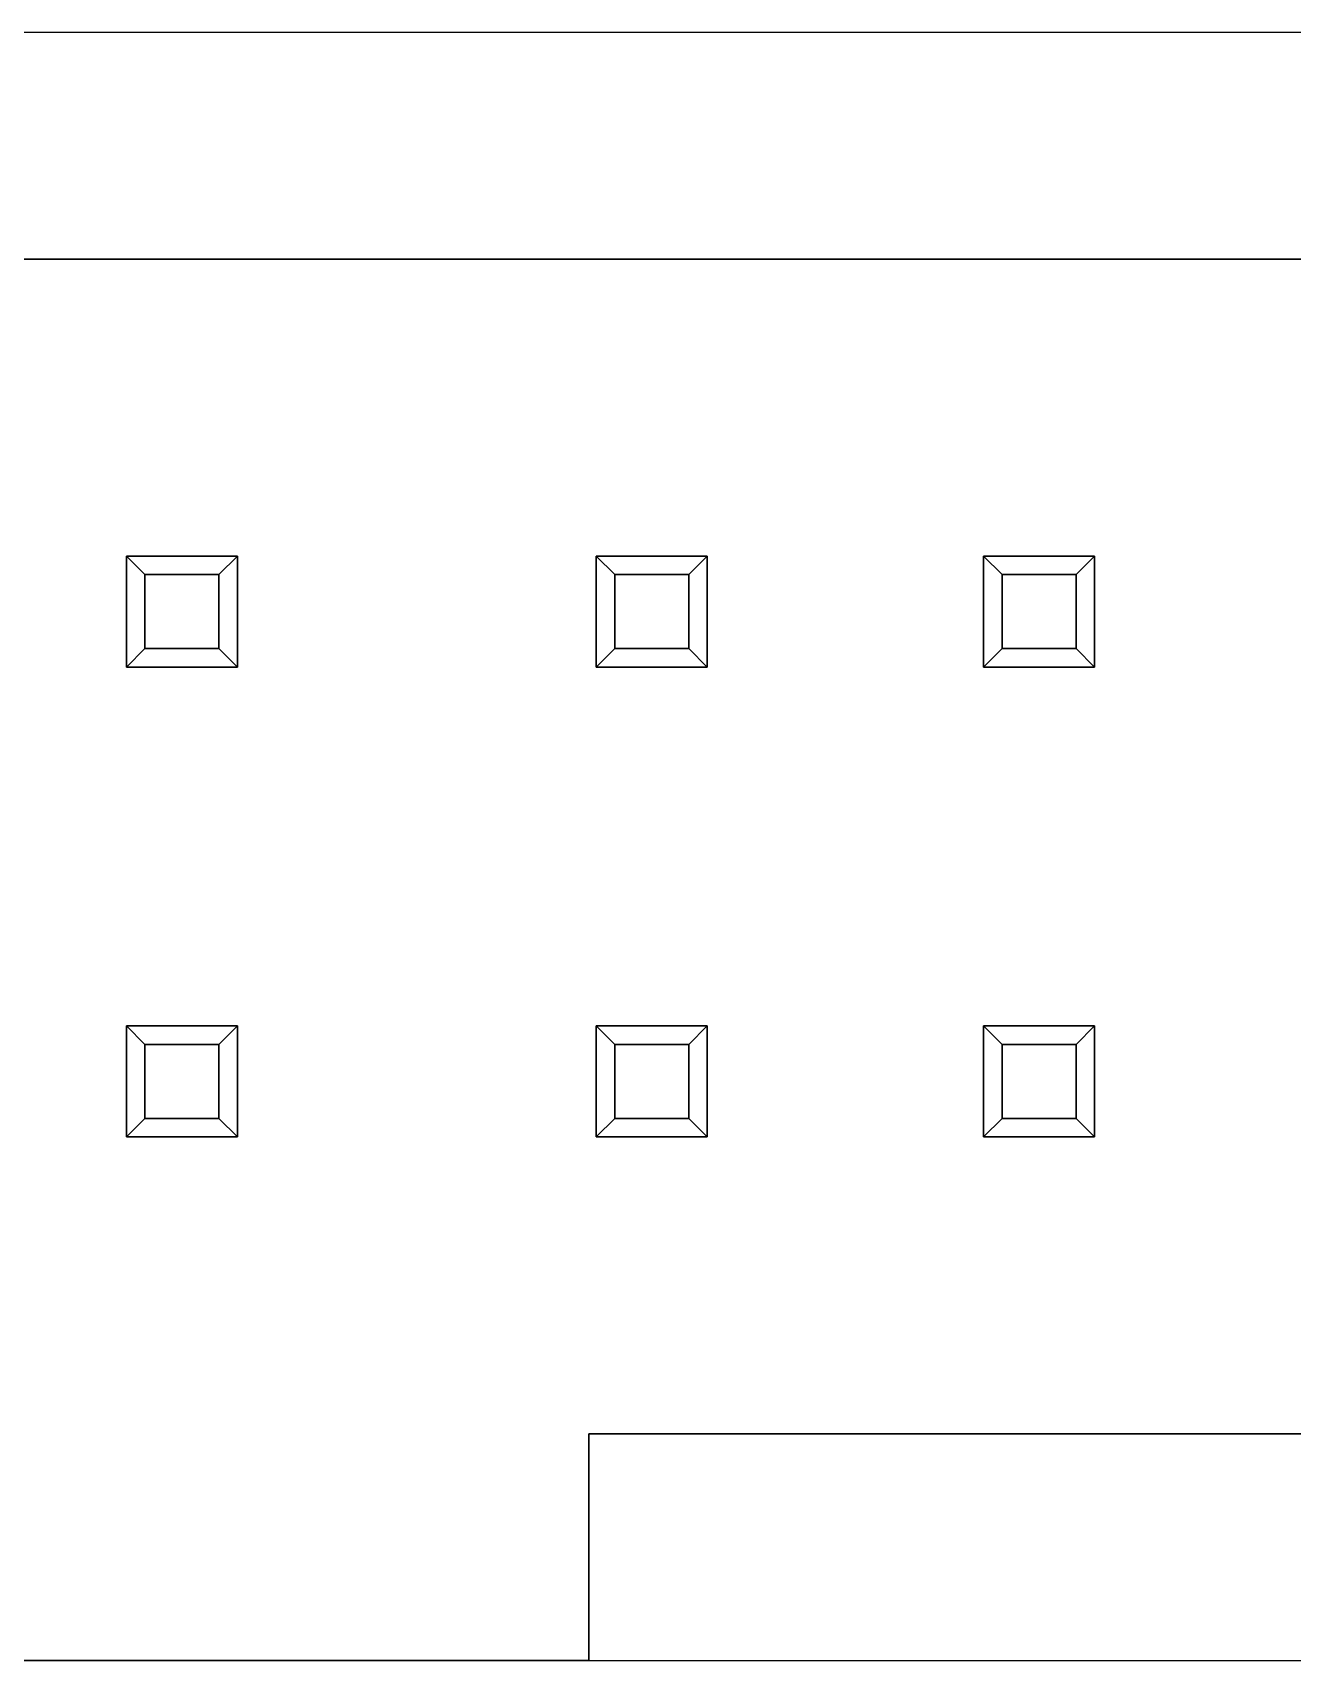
# Model space of a CAD drawing. Extents: x -5.1 to 45.7, y -3.1 to 5.7.
# Drawn here: x 19.51 to 26.32, y -3.13 to 5.67 of the extents above; entities that cross this region are included whole.
import ezdxf

# ---------------------------------------------------------------- set-up
doc = ezdxf.new("R2010")
doc.units = 0
doc.layers.get('0').update_dxf_attribs({"linetype": 'CONTINUOUS'})

# ---------------------------------------------------------------- blocks, each defined once
blk = doc.blocks.new('*U7')
at = {"color": 50, "extrusion": (0, 0.948683, -0.316228)}
for p, q in [((20.12, 0.2, -3), (20.02, 0.3, -2.7)), ((20.02, 0.3, -2.7), (20.62, 0.3, -2.7)), ((20.52, 0.2, -3), (20.62, 0.3, -2.7)), ((20.52, 0.2, -3), (20.12, 0.2, -3))]:
    blk.add_line(p, q, dxfattribs=at)
at = {"color": 50, "extrusion": (-0.948683, 0, -0.316228)}
for p, q in [((20.02, -0.3, -2.7), (20.02, 0.3, -2.7)), ((20.12, 0.2, -3), (20.02, 0.3, -2.7)), ((20.12, 0.2, -3), (20.12, -0.2, -3)), ((20.02, -0.3, -2.7), (20.12, -0.2, -3))]:
    blk.add_line(p, q, dxfattribs=at)
at = {"color": 50, "extrusion": (-1, 0, 0)}
for p, q in [((20.02, -0.3, -2.7), (20.02, 0.3, -2.7)), ((20.02, 0.3, 9.1), (20.02, -0.3, 9.1)), ((20.02, 0.3, -2.7), (20.02, 0.3, 9.1)), ((20.02, -0.3, -2.7), (20.02, -0.3, 9.1))]:
    blk.add_line(p, q, dxfattribs=at)
at = {"color": 50, "extrusion": (-0.948683, 0, 0.316228)}
for p, q in [((20.12, 0.2, 9.4), (20.02, 0.3, 9.1)), ((20.02, 0.3, 9.1), (20.02, -0.3, 9.1)), ((20.12, -0.2, 9.4), (20.12, 0.2, 9.4)), ((20.12, -0.2, 9.4), (20.02, -0.3, 9.1))]:
    blk.add_line(p, q, dxfattribs=at)
at = {"color": 50, "extrusion": (0, 0.948683, 0.316228)}
for p, q in [((20.62, 0.3, 9.1), (20.02, 0.3, 9.1)), ((20.12, 0.2, 9.4), (20.02, 0.3, 9.1)), ((20.52, 0.2, 9.4), (20.62, 0.3, 9.1)), ((20.12, 0.2, 9.4), (20.52, 0.2, 9.4))]:
    blk.add_line(p, q, dxfattribs=at)
at = {"color": 50, "extrusion": (0, 1, 0)}
for p, q in [((20.02, 0.3, -2.7), (20.62, 0.3, -2.7)), ((20.02, 0.3, -2.7), (20.02, 0.3, 9.1)), ((20.62, 0.3, 9.1), (20.02, 0.3, 9.1)), ((20.62, 0.3, -2.7), (20.62, 0.3, 9.1))]:
    blk.add_line(p, q, dxfattribs=at)
at = {"color": 50, "extrusion": (0.948683, 0, -0.316228)}
for p, q in [((20.52, 0.2, -3), (20.62, 0.3, -2.7)), ((20.62, 0.3, -2.7), (20.62, -0.3, -2.7)), ((20.52, -0.2, -3), (20.52, 0.2, -3)), ((20.52, -0.2, -3), (20.62, -0.3, -2.7))]:
    blk.add_line(p, q, dxfattribs=at)
at = {"color": 50, "extrusion": (0.948683, 0, 0.316228)}
for p, q in [((20.52, 0.2, 9.4), (20.62, 0.3, 9.1)), ((20.62, -0.3, 9.1), (20.62, 0.3, 9.1)), ((20.52, 0.2, 9.4), (20.52, -0.2, 9.4)), ((20.52, -0.2, 9.4), (20.62, -0.3, 9.1))]:
    blk.add_line(p, q, dxfattribs=at)
at = {"color": 50, "extrusion": (1, 0, 0)}
for p, q in [((20.62, 0.3, -2.7), (20.62, -0.3, -2.7)), ((20.62, 0.3, -2.7), (20.62, 0.3, 9.1)), ((20.62, -0.3, 9.1), (20.62, 0.3, 9.1)), ((20.62, -0.3, -2.7), (20.62, -0.3, 9.1))]:
    blk.add_line(p, q, dxfattribs=at)
at = {"color": 50, "extrusion": (0, 0, -1)}
for p, q in [((20.12, 0.2, -3), (20.12, -0.2, -3)), ((20.52, 0.2, -3), (20.12, 0.2, -3)), ((20.52, -0.2, -3), (20.52, 0.2, -3)), ((20.12, -0.2, -3), (20.52, -0.2, -3))]:
    blk.add_line(p, q, dxfattribs=at)
at = {"color": 50}
for p, q in [((20.12, 0.2, 9.4), (20.52, 0.2, 9.4)), ((20.12, -0.2, 9.4), (20.12, 0.2, 9.4)), ((20.52, 0.2, 9.4), (20.52, -0.2, 9.4)), ((20.52, -0.2, 9.4), (20.12, -0.2, 9.4))]:
    blk.add_line(p, q, dxfattribs=at)
at = {"color": 50, "extrusion": (0, -0.948683, -0.316228)}
for p, q in [((20.02, -0.3, -2.7), (20.12, -0.2, -3)), ((20.12, -0.2, -3), (20.52, -0.2, -3)), ((20.52, -0.2, -3), (20.62, -0.3, -2.7)), ((20.62, -0.3, -2.7), (20.02, -0.3, -2.7))]:
    blk.add_line(p, q, dxfattribs=at)
at = {"color": 50, "extrusion": (0, -0.948683, 0.316228)}
for p, q in [((20.12, -0.2, 9.4), (20.02, -0.3, 9.1)), ((20.52, -0.2, 9.4), (20.12, -0.2, 9.4)), ((20.52, -0.2, 9.4), (20.62, -0.3, 9.1)), ((20.02, -0.3, 9.1), (20.62, -0.3, 9.1))]:
    blk.add_line(p, q, dxfattribs=at)
at = {"color": 50, "extrusion": (0, -1, 0)}
for p, q in [((20.62, -0.3, -2.7), (20.02, -0.3, -2.7)), ((20.02, -0.3, 9.1), (20.62, -0.3, 9.1)), ((20.02, -0.3, -2.7), (20.02, -0.3, 9.1)), ((20.62, -0.3, -2.7), (20.62, -0.3, 9.1))]:
    blk.add_line(p, q, dxfattribs=at)
blk = doc.blocks.new('*U8')
at = {"color": 50, "extrusion": (0, 0.948683, -0.316228)}
for p, q in [((22.66, 0.2, -3), (22.56, 0.3, -2.7)), ((22.56, 0.3, -2.7), (23.16, 0.3, -2.7)), ((23.06, 0.2, -3), (23.16, 0.3, -2.7)), ((23.06, 0.2, -3), (22.66, 0.2, -3))]:
    blk.add_line(p, q, dxfattribs=at)
at = {"color": 50, "extrusion": (-0.948683, 0, -0.316228)}
for p, q in [((22.56, -0.3, -2.7), (22.56, 0.3, -2.7)), ((22.66, 0.2, -3), (22.56, 0.3, -2.7)), ((22.66, 0.2, -3), (22.66, -0.2, -3)), ((22.56, -0.3, -2.7), (22.66, -0.2, -3))]:
    blk.add_line(p, q, dxfattribs=at)
at = {"color": 50, "extrusion": (-1, 0, 0)}
for p, q in [((22.56, -0.3, -2.7), (22.56, 0.3, -2.7)), ((22.56, 0.3, 9.1), (22.56, -0.3, 9.1)), ((22.56, 0.3, -2.7), (22.56, 0.3, 9.1)), ((22.56, -0.3, -2.7), (22.56, -0.3, 9.1))]:
    blk.add_line(p, q, dxfattribs=at)
at = {"color": 50, "extrusion": (-0.948683, 0, 0.316228)}
for p, q in [((22.66, 0.2, 9.4), (22.56, 0.3, 9.1)), ((22.56, 0.3, 9.1), (22.56, -0.3, 9.1)), ((22.66, -0.2, 9.4), (22.66, 0.2, 9.4)), ((22.66, -0.2, 9.4), (22.56, -0.3, 9.1))]:
    blk.add_line(p, q, dxfattribs=at)
at = {"color": 50, "extrusion": (0, 0.948683, 0.316228)}
for p, q in [((23.16, 0.3, 9.1), (22.56, 0.3, 9.1)), ((22.66, 0.2, 9.4), (22.56, 0.3, 9.1)), ((23.06, 0.2, 9.4), (23.16, 0.3, 9.1)), ((22.66, 0.2, 9.4), (23.06, 0.2, 9.4))]:
    blk.add_line(p, q, dxfattribs=at)
at = {"color": 50, "extrusion": (0, 1, 0)}
for p, q in [((22.56, 0.3, -2.7), (23.16, 0.3, -2.7)), ((22.56, 0.3, -2.7), (22.56, 0.3, 9.1)), ((23.16, 0.3, 9.1), (22.56, 0.3, 9.1)), ((23.16, 0.3, -2.7), (23.16, 0.3, 9.1))]:
    blk.add_line(p, q, dxfattribs=at)
at = {"color": 50, "extrusion": (0.948683, 0, -0.316228)}
for p, q in [((23.06, 0.2, -3), (23.16, 0.3, -2.7)), ((23.16, 0.3, -2.7), (23.16, -0.3, -2.7)), ((23.06, -0.2, -3), (23.06, 0.2, -3)), ((23.06, -0.2, -3), (23.16, -0.3, -2.7))]:
    blk.add_line(p, q, dxfattribs=at)
at = {"color": 50, "extrusion": (0.948683, 0, 0.316228)}
for p, q in [((23.06, 0.2, 9.4), (23.16, 0.3, 9.1)), ((23.16, -0.3, 9.1), (23.16, 0.3, 9.1)), ((23.06, 0.2, 9.4), (23.06, -0.2, 9.4)), ((23.06, -0.2, 9.4), (23.16, -0.3, 9.1))]:
    blk.add_line(p, q, dxfattribs=at)
at = {"color": 50, "extrusion": (1, 0, 0)}
for p, q in [((23.16, 0.3, -2.7), (23.16, -0.3, -2.7)), ((23.16, 0.3, -2.7), (23.16, 0.3, 9.1)), ((23.16, -0.3, 9.1), (23.16, 0.3, 9.1)), ((23.16, -0.3, -2.7), (23.16, -0.3, 9.1))]:
    blk.add_line(p, q, dxfattribs=at)
at = {"color": 50, "extrusion": (0, 0, -1)}
for p, q in [((22.66, 0.2, -3), (22.66, -0.2, -3)), ((23.06, 0.2, -3), (22.66, 0.2, -3)), ((23.06, -0.2, -3), (23.06, 0.2, -3)), ((22.66, -0.2, -3), (23.06, -0.2, -3))]:
    blk.add_line(p, q, dxfattribs=at)
at = {"color": 50}
for p, q in [((22.66, 0.2, 9.4), (23.06, 0.2, 9.4)), ((22.66, -0.2, 9.4), (22.66, 0.2, 9.4)), ((23.06, 0.2, 9.4), (23.06, -0.2, 9.4)), ((23.06, -0.2, 9.4), (22.66, -0.2, 9.4))]:
    blk.add_line(p, q, dxfattribs=at)
at = {"color": 50, "extrusion": (0, -0.948683, -0.316228)}
for p, q in [((22.56, -0.3, -2.7), (22.66, -0.2, -3)), ((22.66, -0.2, -3), (23.06, -0.2, -3)), ((23.06, -0.2, -3), (23.16, -0.3, -2.7)), ((23.16, -0.3, -2.7), (22.56, -0.3, -2.7))]:
    blk.add_line(p, q, dxfattribs=at)
at = {"color": 50, "extrusion": (0, -0.948683, 0.316228)}
for p, q in [((22.66, -0.2, 9.4), (22.56, -0.3, 9.1)), ((23.06, -0.2, 9.4), (22.66, -0.2, 9.4)), ((23.06, -0.2, 9.4), (23.16, -0.3, 9.1)), ((22.56, -0.3, 9.1), (23.16, -0.3, 9.1))]:
    blk.add_line(p, q, dxfattribs=at)
at = {"color": 50, "extrusion": (0, -1, 0)}
for p, q in [((23.16, -0.3, -2.7), (22.56, -0.3, -2.7)), ((22.56, -0.3, 9.1), (23.16, -0.3, 9.1)), ((22.56, -0.3, -2.7), (22.56, -0.3, 9.1)), ((23.16, -0.3, -2.7), (23.16, -0.3, 9.1))]:
    blk.add_line(p, q, dxfattribs=at)
blk = doc.blocks.new('*U18')
at = {"color": 50, "extrusion": (0, 0.948683, -0.316228)}
for p, q in [((24.7542, 0.2, -3), (24.6542, 0.3, -2.7)), ((24.6542, 0.3, -2.7), (25.2542, 0.3, -2.7)), ((25.1542, 0.2, -3), (25.2542, 0.3, -2.7)), ((25.1542, 0.2, -3), (24.7542, 0.2, -3))]:
    blk.add_line(p, q, dxfattribs=at)
at = {"color": 50, "extrusion": (-0.948683, 0, -0.316228)}
for p, q in [((24.6542, -0.3, -2.7), (24.6542, 0.3, -2.7)), ((24.7542, 0.2, -3), (24.6542, 0.3, -2.7)), ((24.7542, 0.2, -3), (24.7542, -0.2, -3)), ((24.6542, -0.3, -2.7), (24.7542, -0.2, -3))]:
    blk.add_line(p, q, dxfattribs=at)
at = {"color": 50, "extrusion": (-1, 0, 0)}
for p, q in [((24.6542, -0.3, -2.7), (24.6542, 0.3, -2.7)), ((24.6542, 0.3, 9.1), (24.6542, -0.3, 9.1)), ((24.6542, 0.3, -2.7), (24.6542, 0.3, 9.1)), ((24.6542, -0.3, -2.7), (24.6542, -0.3, 9.1))]:
    blk.add_line(p, q, dxfattribs=at)
at = {"color": 50, "extrusion": (-0.948683, 0, 0.316228)}
for p, q in [((24.7542, 0.2, 9.4), (24.6542, 0.3, 9.1)), ((24.6542, 0.3, 9.1), (24.6542, -0.3, 9.1)), ((24.7542, -0.2, 9.4), (24.7542, 0.2, 9.4)), ((24.7542, -0.2, 9.4), (24.6542, -0.3, 9.1))]:
    blk.add_line(p, q, dxfattribs=at)
at = {"color": 50, "extrusion": (0, 0.948683, 0.316228)}
for p, q in [((25.2542, 0.3, 9.1), (24.6542, 0.3, 9.1)), ((24.7542, 0.2, 9.4), (24.6542, 0.3, 9.1)), ((25.1542, 0.2, 9.4), (25.2542, 0.3, 9.1)), ((24.7542, 0.2, 9.4), (25.1542, 0.2, 9.4))]:
    blk.add_line(p, q, dxfattribs=at)
at = {"color": 50, "extrusion": (0, 1, 0)}
for p, q in [((24.6542, 0.3, -2.7), (25.2542, 0.3, -2.7)), ((24.6542, 0.3, -2.7), (24.6542, 0.3, 9.1)), ((25.2542, 0.3, 9.1), (24.6542, 0.3, 9.1)), ((25.2542, 0.3, -2.7), (25.2542, 0.3, 9.1))]:
    blk.add_line(p, q, dxfattribs=at)
at = {"color": 50, "extrusion": (0.948683, 0, -0.316228)}
for p, q in [((25.1542, 0.2, -3), (25.2542, 0.3, -2.7)), ((25.2542, 0.3, -2.7), (25.2542, -0.3, -2.7)), ((25.1542, -0.2, -3), (25.1542, 0.2, -3)), ((25.1542, -0.2, -3), (25.2542, -0.3, -2.7))]:
    blk.add_line(p, q, dxfattribs=at)
at = {"color": 50, "extrusion": (0.948683, 0, 0.316228)}
for p, q in [((25.1542, 0.2, 9.4), (25.2542, 0.3, 9.1)), ((25.2542, -0.3, 9.1), (25.2542, 0.3, 9.1)), ((25.1542, 0.2, 9.4), (25.1542, -0.2, 9.4)), ((25.1542, -0.2, 9.4), (25.2542, -0.3, 9.1))]:
    blk.add_line(p, q, dxfattribs=at)
at = {"color": 50, "extrusion": (1, 0, 0)}
for p, q in [((25.2542, 0.3, -2.7), (25.2542, -0.3, -2.7)), ((25.2542, 0.3, -2.7), (25.2542, 0.3, 9.1)), ((25.2542, -0.3, 9.1), (25.2542, 0.3, 9.1)), ((25.2542, -0.3, -2.7), (25.2542, -0.3, 9.1))]:
    blk.add_line(p, q, dxfattribs=at)
at = {"color": 50, "extrusion": (0, 0, -1)}
for p, q in [((24.7542, 0.2, -3), (24.7542, -0.2, -3)), ((25.1542, 0.2, -3), (24.7542, 0.2, -3)), ((25.1542, -0.2, -3), (25.1542, 0.2, -3)), ((24.7542, -0.2, -3), (25.1542, -0.2, -3))]:
    blk.add_line(p, q, dxfattribs=at)
at = {"color": 50}
for p, q in [((24.7542, 0.2, 9.4), (25.1542, 0.2, 9.4)), ((24.7542, -0.2, 9.4), (24.7542, 0.2, 9.4)), ((25.1542, 0.2, 9.4), (25.1542, -0.2, 9.4)), ((25.1542, -0.2, 9.4), (24.7542, -0.2, 9.4))]:
    blk.add_line(p, q, dxfattribs=at)
at = {"color": 50, "extrusion": (0, -0.948683, -0.316228)}
for p, q in [((24.6542, -0.3, -2.7), (24.7542, -0.2, -3)), ((24.7542, -0.2, -3), (25.1542, -0.2, -3)), ((25.1542, -0.2, -3), (25.2542, -0.3, -2.7)), ((25.2542, -0.3, -2.7), (24.6542, -0.3, -2.7))]:
    blk.add_line(p, q, dxfattribs=at)
at = {"color": 50, "extrusion": (0, -0.948683, 0.316228)}
for p, q in [((24.7542, -0.2, 9.4), (24.6542, -0.3, 9.1)), ((25.1542, -0.2, 9.4), (24.7542, -0.2, 9.4)), ((25.1542, -0.2, 9.4), (25.2542, -0.3, 9.1)), ((24.6542, -0.3, 9.1), (25.2542, -0.3, 9.1))]:
    blk.add_line(p, q, dxfattribs=at)
at = {"color": 50, "extrusion": (0, -1, 0)}
for p, q in [((25.2542, -0.3, -2.7), (24.6542, -0.3, -2.7)), ((24.6542, -0.3, 9.1), (25.2542, -0.3, 9.1)), ((24.6542, -0.3, -2.7), (24.6542, -0.3, 9.1)), ((25.2542, -0.3, -2.7), (25.2542, -0.3, 9.1))]:
    blk.add_line(p, q, dxfattribs=at)
blk = doc.blocks.new('*U19')
at = {"color": 50, "extrusion": (0, 0.948683, -0.316228)}
for p, q in [((24.7542, 2.74, -3), (24.6542, 2.84, -2.7)), ((24.6542, 2.84, -2.7), (25.2542, 2.84, -2.7)), ((25.1542, 2.74, -3), (25.2542, 2.84, -2.7)), ((25.1542, 2.74, -3), (24.7542, 2.74, -3))]:
    blk.add_line(p, q, dxfattribs=at)
at = {"color": 50, "extrusion": (-0.948683, 0, -0.316228)}
for p, q in [((24.6542, 2.24, -2.7), (24.6542, 2.84, -2.7)), ((24.7542, 2.74, -3), (24.6542, 2.84, -2.7)), ((24.7542, 2.74, -3), (24.7542, 2.34, -3)), ((24.6542, 2.24, -2.7), (24.7542, 2.34, -3))]:
    blk.add_line(p, q, dxfattribs=at)
at = {"color": 50, "extrusion": (-1, 0, 0)}
for p, q in [((24.6542, 2.24, -2.7), (24.6542, 2.84, -2.7)), ((24.6542, 2.84, 9.1), (24.6542, 2.24, 9.1)), ((24.6542, 2.84, -2.7), (24.6542, 2.84, 9.1)), ((24.6542, 2.24, -2.7), (24.6542, 2.24, 9.1))]:
    blk.add_line(p, q, dxfattribs=at)
at = {"color": 50, "extrusion": (-0.948683, 0, 0.316228)}
for p, q in [((24.7542, 2.74, 9.4), (24.6542, 2.84, 9.1)), ((24.6542, 2.84, 9.1), (24.6542, 2.24, 9.1)), ((24.7542, 2.34, 9.4), (24.7542, 2.74, 9.4)), ((24.7542, 2.34, 9.4), (24.6542, 2.24, 9.1))]:
    blk.add_line(p, q, dxfattribs=at)
at = {"color": 50, "extrusion": (0, 0.948683, 0.316228)}
for p, q in [((25.2542, 2.84, 9.1), (24.6542, 2.84, 9.1)), ((24.7542, 2.74, 9.4), (24.6542, 2.84, 9.1)), ((25.1542, 2.74, 9.4), (25.2542, 2.84, 9.1)), ((24.7542, 2.74, 9.4), (25.1542, 2.74, 9.4))]:
    blk.add_line(p, q, dxfattribs=at)
at = {"color": 50, "extrusion": (0, 1, 0)}
for p, q in [((24.6542, 2.84, -2.7), (25.2542, 2.84, -2.7)), ((24.6542, 2.84, -2.7), (24.6542, 2.84, 9.1)), ((25.2542, 2.84, 9.1), (24.6542, 2.84, 9.1)), ((25.2542, 2.84, -2.7), (25.2542, 2.84, 9.1))]:
    blk.add_line(p, q, dxfattribs=at)
at = {"color": 50, "extrusion": (0.948683, 0, -0.316228)}
for p, q in [((25.1542, 2.74, -3), (25.2542, 2.84, -2.7)), ((25.2542, 2.84, -2.7), (25.2542, 2.24, -2.7)), ((25.1542, 2.34, -3), (25.1542, 2.74, -3)), ((25.1542, 2.34, -3), (25.2542, 2.24, -2.7))]:
    blk.add_line(p, q, dxfattribs=at)
at = {"color": 50, "extrusion": (0.948683, 0, 0.316228)}
for p, q in [((25.1542, 2.74, 9.4), (25.2542, 2.84, 9.1)), ((25.2542, 2.24, 9.1), (25.2542, 2.84, 9.1)), ((25.1542, 2.74, 9.4), (25.1542, 2.34, 9.4)), ((25.1542, 2.34, 9.4), (25.2542, 2.24, 9.1))]:
    blk.add_line(p, q, dxfattribs=at)
at = {"color": 50, "extrusion": (1, 0, 0)}
for p, q in [((25.2542, 2.84, -2.7), (25.2542, 2.24, -2.7)), ((25.2542, 2.84, -2.7), (25.2542, 2.84, 9.1)), ((25.2542, 2.24, 9.1), (25.2542, 2.84, 9.1)), ((25.2542, 2.24, -2.7), (25.2542, 2.24, 9.1))]:
    blk.add_line(p, q, dxfattribs=at)
at = {"color": 50, "extrusion": (0, 0, -1)}
for p, q in [((24.7542, 2.74, -3), (24.7542, 2.34, -3)), ((25.1542, 2.74, -3), (24.7542, 2.74, -3)), ((25.1542, 2.34, -3), (25.1542, 2.74, -3)), ((24.7542, 2.34, -3), (25.1542, 2.34, -3))]:
    blk.add_line(p, q, dxfattribs=at)
at = {"color": 50}
for p, q in [((24.7542, 2.74, 9.4), (25.1542, 2.74, 9.4)), ((24.7542, 2.34, 9.4), (24.7542, 2.74, 9.4)), ((25.1542, 2.74, 9.4), (25.1542, 2.34, 9.4)), ((25.1542, 2.34, 9.4), (24.7542, 2.34, 9.4))]:
    blk.add_line(p, q, dxfattribs=at)
at = {"color": 50, "extrusion": (0, -0.948683, -0.316228)}
for p, q in [((24.6542, 2.24, -2.7), (24.7542, 2.34, -3)), ((24.7542, 2.34, -3), (25.1542, 2.34, -3)), ((25.1542, 2.34, -3), (25.2542, 2.24, -2.7)), ((25.2542, 2.24, -2.7), (24.6542, 2.24, -2.7))]:
    blk.add_line(p, q, dxfattribs=at)
at = {"color": 50, "extrusion": (0, -0.948683, 0.316228)}
for p, q in [((24.7542, 2.34, 9.4), (24.6542, 2.24, 9.1)), ((25.1542, 2.34, 9.4), (24.7542, 2.34, 9.4)), ((25.1542, 2.34, 9.4), (25.2542, 2.24, 9.1)), ((24.6542, 2.24, 9.1), (25.2542, 2.24, 9.1))]:
    blk.add_line(p, q, dxfattribs=at)
at = {"color": 50, "extrusion": (0, -1, 0)}
for p, q in [((25.2542, 2.24, -2.7), (24.6542, 2.24, -2.7)), ((24.6542, 2.24, 9.1), (25.2542, 2.24, 9.1)), ((24.6542, 2.24, -2.7), (24.6542, 2.24, 9.1)), ((25.2542, 2.24, -2.7), (25.2542, 2.24, 9.1))]:
    blk.add_line(p, q, dxfattribs=at)
blk = doc.blocks.new('*U29')
at = {"color": 50, "extrusion": (0, 0.948683, -0.316228)}
for p, q in [((22.66, 2.74, -3), (22.56, 2.84, -2.7)), ((22.56, 2.84, -2.7), (23.16, 2.84, -2.7)), ((23.06, 2.74, -3), (23.16, 2.84, -2.7)), ((23.06, 2.74, -3), (22.66, 2.74, -3))]:
    blk.add_line(p, q, dxfattribs=at)
at = {"color": 50, "extrusion": (-0.948683, 0, -0.316228)}
for p, q in [((22.56, 2.24, -2.7), (22.56, 2.84, -2.7)), ((22.66, 2.74, -3), (22.56, 2.84, -2.7)), ((22.66, 2.74, -3), (22.66, 2.34, -3)), ((22.56, 2.24, -2.7), (22.66, 2.34, -3))]:
    blk.add_line(p, q, dxfattribs=at)
at = {"color": 50, "extrusion": (-1, 0, 0)}
for p, q in [((22.56, 2.24, -2.7), (22.56, 2.84, -2.7)), ((22.56, 2.84, 9.1), (22.56, 2.24, 9.1)), ((22.56, 2.84, -2.7), (22.56, 2.84, 9.1)), ((22.56, 2.24, -2.7), (22.56, 2.24, 9.1))]:
    blk.add_line(p, q, dxfattribs=at)
at = {"color": 50, "extrusion": (-0.948683, 0, 0.316228)}
for p, q in [((22.66, 2.74, 9.4), (22.56, 2.84, 9.1)), ((22.56, 2.84, 9.1), (22.56, 2.24, 9.1)), ((22.66, 2.34, 9.4), (22.66, 2.74, 9.4)), ((22.66, 2.34, 9.4), (22.56, 2.24, 9.1))]:
    blk.add_line(p, q, dxfattribs=at)
at = {"color": 50, "extrusion": (0, 0.948683, 0.316228)}
for p, q in [((23.16, 2.84, 9.1), (22.56, 2.84, 9.1)), ((22.66, 2.74, 9.4), (22.56, 2.84, 9.1)), ((23.06, 2.74, 9.4), (23.16, 2.84, 9.1)), ((22.66, 2.74, 9.4), (23.06, 2.74, 9.4))]:
    blk.add_line(p, q, dxfattribs=at)
at = {"color": 50, "extrusion": (0, 1, 0)}
for p, q in [((22.56, 2.84, -2.7), (23.16, 2.84, -2.7)), ((22.56, 2.84, -2.7), (22.56, 2.84, 9.1)), ((23.16, 2.84, 9.1), (22.56, 2.84, 9.1)), ((23.16, 2.84, -2.7), (23.16, 2.84, 9.1))]:
    blk.add_line(p, q, dxfattribs=at)
at = {"color": 50, "extrusion": (0.948683, 0, -0.316228)}
for p, q in [((23.06, 2.74, -3), (23.16, 2.84, -2.7)), ((23.16, 2.84, -2.7), (23.16, 2.24, -2.7)), ((23.06, 2.34, -3), (23.06, 2.74, -3)), ((23.06, 2.34, -3), (23.16, 2.24, -2.7))]:
    blk.add_line(p, q, dxfattribs=at)
at = {"color": 50, "extrusion": (0.948683, 0, 0.316228)}
for p, q in [((23.06, 2.74, 9.4), (23.16, 2.84, 9.1)), ((23.16, 2.24, 9.1), (23.16, 2.84, 9.1)), ((23.06, 2.74, 9.4), (23.06, 2.34, 9.4)), ((23.06, 2.34, 9.4), (23.16, 2.24, 9.1))]:
    blk.add_line(p, q, dxfattribs=at)
at = {"color": 50, "extrusion": (1, 0, 0)}
for p, q in [((23.16, 2.84, -2.7), (23.16, 2.24, -2.7)), ((23.16, 2.84, -2.7), (23.16, 2.84, 9.1)), ((23.16, 2.24, 9.1), (23.16, 2.84, 9.1)), ((23.16, 2.24, -2.7), (23.16, 2.24, 9.1))]:
    blk.add_line(p, q, dxfattribs=at)
at = {"color": 50, "extrusion": (0, 0, -1)}
for p, q in [((22.66, 2.74, -3), (22.66, 2.34, -3)), ((23.06, 2.74, -3), (22.66, 2.74, -3)), ((23.06, 2.34, -3), (23.06, 2.74, -3)), ((22.66, 2.34, -3), (23.06, 2.34, -3))]:
    blk.add_line(p, q, dxfattribs=at)
at = {"color": 50}
for p, q in [((22.66, 2.74, 9.4), (23.06, 2.74, 9.4)), ((22.66, 2.34, 9.4), (22.66, 2.74, 9.4)), ((23.06, 2.74, 9.4), (23.06, 2.34, 9.4)), ((23.06, 2.34, 9.4), (22.66, 2.34, 9.4))]:
    blk.add_line(p, q, dxfattribs=at)
at = {"color": 50, "extrusion": (0, -0.948683, -0.316228)}
for p, q in [((22.56, 2.24, -2.7), (22.66, 2.34, -3)), ((22.66, 2.34, -3), (23.06, 2.34, -3)), ((23.06, 2.34, -3), (23.16, 2.24, -2.7)), ((23.16, 2.24, -2.7), (22.56, 2.24, -2.7))]:
    blk.add_line(p, q, dxfattribs=at)
at = {"color": 50, "extrusion": (0, -0.948683, 0.316228)}
for p, q in [((22.66, 2.34, 9.4), (22.56, 2.24, 9.1)), ((23.06, 2.34, 9.4), (22.66, 2.34, 9.4)), ((23.06, 2.34, 9.4), (23.16, 2.24, 9.1)), ((22.56, 2.24, 9.1), (23.16, 2.24, 9.1))]:
    blk.add_line(p, q, dxfattribs=at)
at = {"color": 50, "extrusion": (0, -1, 0)}
for p, q in [((23.16, 2.24, -2.7), (22.56, 2.24, -2.7)), ((22.56, 2.24, 9.1), (23.16, 2.24, 9.1)), ((22.56, 2.24, -2.7), (22.56, 2.24, 9.1)), ((23.16, 2.24, -2.7), (23.16, 2.24, 9.1))]:
    blk.add_line(p, q, dxfattribs=at)
blk = doc.blocks.new('*U30')
at = {"color": 50, "extrusion": (0, 0.948683, -0.316228)}
for p, q in [((20.12, 2.74, -3), (20.02, 2.84, -2.7)), ((20.02, 2.84, -2.7), (20.62, 2.84, -2.7)), ((20.52, 2.74, -3), (20.62, 2.84, -2.7)), ((20.52, 2.74, -3), (20.12, 2.74, -3))]:
    blk.add_line(p, q, dxfattribs=at)
at = {"color": 50, "extrusion": (-0.948683, 0, -0.316228)}
for p, q in [((20.02, 2.24, -2.7), (20.02, 2.84, -2.7)), ((20.12, 2.74, -3), (20.02, 2.84, -2.7)), ((20.12, 2.74, -3), (20.12, 2.34, -3)), ((20.02, 2.24, -2.7), (20.12, 2.34, -3))]:
    blk.add_line(p, q, dxfattribs=at)
at = {"color": 50, "extrusion": (-1, 0, 0)}
for p, q in [((20.02, 2.24, -2.7), (20.02, 2.84, -2.7)), ((20.02, 2.84, 9.1), (20.02, 2.24, 9.1)), ((20.02, 2.84, -2.7), (20.02, 2.84, 9.1)), ((20.02, 2.24, -2.7), (20.02, 2.24, 9.1))]:
    blk.add_line(p, q, dxfattribs=at)
at = {"color": 50, "extrusion": (-0.948683, 0, 0.316228)}
for p, q in [((20.12, 2.74, 9.4), (20.02, 2.84, 9.1)), ((20.02, 2.84, 9.1), (20.02, 2.24, 9.1)), ((20.12, 2.34, 9.4), (20.12, 2.74, 9.4)), ((20.12, 2.34, 9.4), (20.02, 2.24, 9.1))]:
    blk.add_line(p, q, dxfattribs=at)
at = {"color": 50, "extrusion": (0, 0.948683, 0.316228)}
for p, q in [((20.62, 2.84, 9.1), (20.02, 2.84, 9.1)), ((20.12, 2.74, 9.4), (20.02, 2.84, 9.1)), ((20.52, 2.74, 9.4), (20.62, 2.84, 9.1)), ((20.12, 2.74, 9.4), (20.52, 2.74, 9.4))]:
    blk.add_line(p, q, dxfattribs=at)
at = {"color": 50, "extrusion": (0, 1, 0)}
for p, q in [((20.02, 2.84, -2.7), (20.62, 2.84, -2.7)), ((20.02, 2.84, -2.7), (20.02, 2.84, 9.1)), ((20.62, 2.84, 9.1), (20.02, 2.84, 9.1)), ((20.62, 2.84, -2.7), (20.62, 2.84, 9.1))]:
    blk.add_line(p, q, dxfattribs=at)
at = {"color": 50, "extrusion": (0.948683, 0, -0.316228)}
for p, q in [((20.52, 2.74, -3), (20.62, 2.84, -2.7)), ((20.62, 2.84, -2.7), (20.62, 2.24, -2.7)), ((20.52, 2.34, -3), (20.52, 2.74, -3)), ((20.52, 2.34, -3), (20.62, 2.24, -2.7))]:
    blk.add_line(p, q, dxfattribs=at)
at = {"color": 50, "extrusion": (0.948683, 0, 0.316228)}
for p, q in [((20.52, 2.74, 9.4), (20.62, 2.84, 9.1)), ((20.62, 2.24, 9.1), (20.62, 2.84, 9.1)), ((20.52, 2.74, 9.4), (20.52, 2.34, 9.4)), ((20.52, 2.34, 9.4), (20.62, 2.24, 9.1))]:
    blk.add_line(p, q, dxfattribs=at)
at = {"color": 50, "extrusion": (1, 0, 0)}
for p, q in [((20.62, 2.84, -2.7), (20.62, 2.24, -2.7)), ((20.62, 2.84, -2.7), (20.62, 2.84, 9.1)), ((20.62, 2.24, 9.1), (20.62, 2.84, 9.1)), ((20.62, 2.24, -2.7), (20.62, 2.24, 9.1))]:
    blk.add_line(p, q, dxfattribs=at)
at = {"color": 50, "extrusion": (0, 0, -1)}
for p, q in [((20.12, 2.74, -3), (20.12, 2.34, -3)), ((20.52, 2.74, -3), (20.12, 2.74, -3)), ((20.52, 2.34, -3), (20.52, 2.74, -3)), ((20.12, 2.34, -3), (20.52, 2.34, -3))]:
    blk.add_line(p, q, dxfattribs=at)
at = {"color": 50}
for p, q in [((20.12, 2.74, 9.4), (20.52, 2.74, 9.4)), ((20.12, 2.34, 9.4), (20.12, 2.74, 9.4)), ((20.52, 2.74, 9.4), (20.52, 2.34, 9.4)), ((20.52, 2.34, 9.4), (20.12, 2.34, 9.4))]:
    blk.add_line(p, q, dxfattribs=at)
at = {"color": 50, "extrusion": (0, -0.948683, -0.316228)}
for p, q in [((20.02, 2.24, -2.7), (20.12, 2.34, -3)), ((20.12, 2.34, -3), (20.52, 2.34, -3)), ((20.52, 2.34, -3), (20.62, 2.24, -2.7)), ((20.62, 2.24, -2.7), (20.02, 2.24, -2.7))]:
    blk.add_line(p, q, dxfattribs=at)
at = {"color": 50, "extrusion": (0, -0.948683, 0.316228)}
for p, q in [((20.12, 2.34, 9.4), (20.02, 2.24, 9.1)), ((20.52, 2.34, 9.4), (20.12, 2.34, 9.4)), ((20.52, 2.34, 9.4), (20.62, 2.24, 9.1)), ((20.02, 2.24, 9.1), (20.62, 2.24, 9.1))]:
    blk.add_line(p, q, dxfattribs=at)
at = {"color": 50, "extrusion": (0, -1, 0)}
for p, q in [((20.62, 2.24, -2.7), (20.02, 2.24, -2.7)), ((20.02, 2.24, 9.1), (20.62, 2.24, 9.1)), ((20.02, 2.24, -2.7), (20.02, 2.24, 9.1)), ((20.62, 2.24, -2.7), (20.62, 2.24, 9.1))]:
    blk.add_line(p, q, dxfattribs=at)
blk = doc.blocks.new('*U36')
at = {"color": 250, "extrusion": (0, 1, 0)}
for p, q in [((45.71, 5.67), (-5.07, 5.67)), ((45.71, 5.67, 9.1), (-5.07, 5.67, 9.1)), ((22.52, -1.905, 2.8), (22.52, -1.905, 9.1)), ((44.45, -1.905, 9.1), (22.52, -1.905, 9.1)), ((22.52, -1.905, 2.8), (44.45, -1.905, 2.8))]:
    blk.add_line(p, q, dxfattribs=at)
at = {"color": 250}
for p, q in [((45.71, 5.67, 9.1), (-5.07, 5.67, 9.1)), ((44.45, 4.445, 2.8), (-3.81, 4.445, 2.8)), ((-3.81, 4.445, 9.1), (44.45, 4.445, 9.1)), ((22.52, -3.13, 2.8), (22.52, -1.905, 2.8)), ((22.52, -1.905, 2.8), (44.45, -1.905, 2.8)), ((44.45, -1.905, 9.1), (22.52, -1.905, 9.1)), ((22.52, -1.905, 9.1), (22.52, -3.13, 9.1)), ((22.52, -3.13, 2.8), (18.12, -3.13, 2.8)), ((22.52, -3.13, 9.1), (45.71, -3.13, 9.1))]:
    blk.add_line(p, q, dxfattribs=at)
at = {"color": 250, "extrusion": (0, 0, -1)}
for p, q in [((45.71, 5.67), (-5.07, 5.67)), ((-5.07, -3.13), (45.71, -3.13))]:
    blk.add_line(p, q, dxfattribs=at)
at = {"color": 250, "extrusion": (0, -1, 0)}
for p, q in [((44.45, 4.445, 2.8), (-3.81, 4.445, 2.8)), ((-3.81, 4.445, 9.1), (44.45, 4.445, 9.1)), ((-5.07, -3.13), (45.71, -3.13)), ((22.52, -3.13, 2.8), (18.12, -3.13, 2.8)), ((22.52, -3.13, 9.1), (45.71, -3.13, 9.1)), ((22.52, -3.13, 9.1), (22.52, -3.13, 2.8))]:
    blk.add_line(p, q, dxfattribs=at)
at = {"color": 250, "extrusion": (-1, 0, 0)}
for p, q in [((22.52, -1.905, 9.1), (22.52, -3.13, 9.1)), ((22.52, -1.905, 2.8), (22.52, -1.905, 9.1)), ((22.52, -3.13, 2.8), (22.52, -1.905, 2.8)), ((22.52, -3.13, 9.1), (22.52, -3.13, 2.8))]:
    blk.add_line(p, q, dxfattribs=at)

msp = doc.modelspace()

# ---------------------------------------------------------------- block references
for name in ['*U36', '*U30', '*U29', '*U19', '*U7', '*U8', '*U18']:
    msp.add_blockref(name, (0, 0))

doc.saveas('drawing.dxf')
